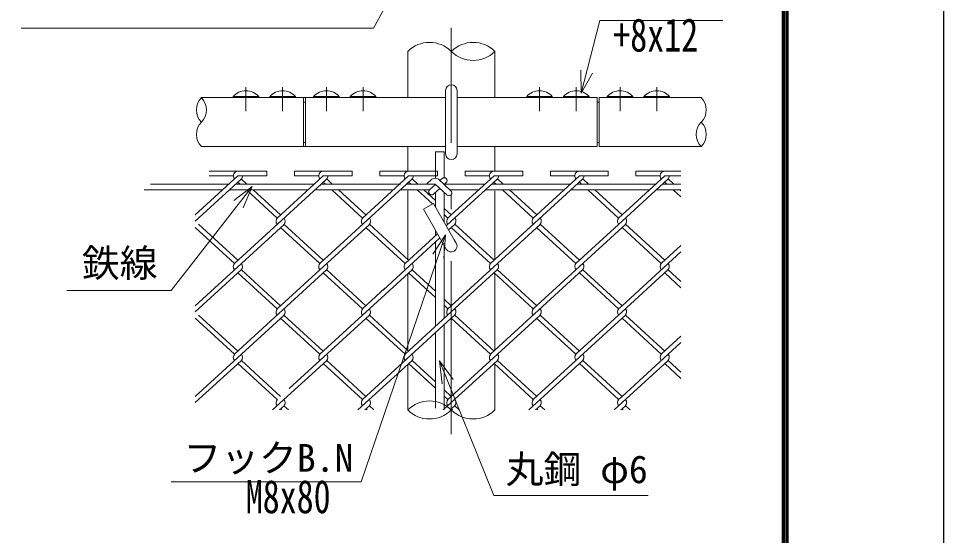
# Model space of a CAD drawing. Units: millimetres, scale not verified. Extents: x -4200 to 4200, y -2970 to 2970.
# Drawn here: x 2596 to 4200, y -1114 to -218 of the extents above; entities that cross this region are included whole.
import ezdxf
from ezdxf.enums import TextEntityAlignment as Align

# ---------------------------------------------------------------- set-up
doc = ezdxf.new("R2010")
doc.units = ezdxf.units.MM
doc.header["$LTSCALE"] = 10
doc.linetypes.add('USER2', pattern=[50.5, 30, -9, 2.5, -9])
for name, color, linetype, lineweight in [('0-4_D-STR-DIM', 7, 'Continuous', 13), ('0-A_D-STR-TXT', 7, 'Continuous', 13), ('0-C_D-TTL', 7, 'Continuous', 25), ('0-D_3', 3, 'Continuous', 13), ('0-E_26', 2, 'USER2', 13), ('0-F_1', 1, 'Continuous', 9), ('1-0_27', 7, 'Continuous', 13), ('1-1_28', 7, 'Continuous', 13), ('1-3_11', 59, 'Continuous', 9)]:
    doc.layers.add(name, color=color, linetype=linetype, lineweight=lineweight)
doc.styles.add('ＭＳ ゴシック', font='')
doc.styles.get('ＭＳ ゴシック').set_extended_font_data('MS Gothic')

msp = doc.modelspace()

# ---------------------------------------------------------------- linework, layer by layer
at = {"layer": '0-4_D-STR-DIM'}
for centre, start, end in [((3308.7, -312.84), 45.18146, 134.81854), ((3384.33, -312.84), 45.18146, 134.81854), ((3384.33, -236.73), 225.18146, 314.81854)]:
    msp.add_arc(centre, 53.65, start, end, dxfattribs=at)
at = {"layer": '0-C_D-TTL', "color": 2}
msp.add_lwpolyline([(-4200, 2970), (4200, 2970), (4200, -2970), (-4200, -2970)], close=True, dxfattribs=at)
at = {"layer": '0-C_D-TTL'}
for points in [[(-3930, 2750), (3930, 2750), (3930, -2750), (-3930, -2750)], [(-3927.5, 2747.5), (3927.5, 2747.5), (3927.5, -2747.5), (-3927.5, -2747.5)], [(-3925, 2745), (3925, 2745), (3925, -2745), (-3925, -2745)], [(-3922.5, 2742.5), (3922.5, 2742.5), (3922.5, -2742.5), (-3922.5, -2742.5)], [(-3920, 2740), (3920, 2740), (3920, -2740), (-3920, -2740)]]:
    msp.add_lwpolyline(points, close=True, dxfattribs=at)
at = {"layer": '0-D_3'}
for p, q in [((3336.51, -452.46), (3336.51, -342.46)), ((3356.51, -452.46), (3356.51, -342.46)), ((2968.06, -353.22), (3012.56, -353.22)), ((2968.06, -353.22), (2968.06, -354.96)), ((2968.06, -354.96), (3012.56, -354.96)), ((3012.56, -353.22), (3012.56, -354.96)), ((3031.7, -353.22), (3076.2, -353.22)), ((3031.7, -353.22), (3031.7, -354.96)), ((3031.7, -354.96), (3076.2, -354.96)), ((3076.2, -353.22), (3076.2, -354.96)), ((3090.19, -362.96), (3093.72, -362.96)), ((3107.71, -353.22), (3152.21, -353.22)), ((3107.71, -353.22), (3107.71, -354.96)), ((3107.71, -354.96), (3152.21, -354.96)), ((3152.21, -353.22), (3152.21, -354.96)), ((3171.35, -353.22), (3215.85, -353.22)), ((3171.35, -353.22), (3171.35, -354.96)), ((3171.35, -354.96), (3215.85, -354.96)), ((3215.85, -353.22), (3215.85, -354.96)), ((3521.67, -353.22), (3477.17, -353.22)), ((3477.17, -353.22), (3477.17, -354.96)), ((3521.67, -354.96), (3477.17, -354.96)), ((3521.67, -353.22), (3521.67, -354.96)), ((3585.31, -353.22), (3540.81, -353.22)), ((3540.81, -353.22), (3540.81, -354.96)), ((3585.31, -354.96), (3540.81, -354.96)), ((3585.31, -353.22), (3585.31, -354.96)), ((3602.84, -362.96), (3599.3, -362.96)), ((3661.33, -353.22), (3616.83, -353.22)), ((3616.83, -353.22), (3616.83, -354.96)), ((3661.33, -354.96), (3616.83, -354.96)), ((3661.33, -353.22), (3661.33, -354.96)), ((3724.97, -353.22), (3680.47, -353.22)), ((3680.47, -353.22), (3680.47, -354.96)), ((3724.97, -354.96), (3680.47, -354.96)), ((3724.97, -353.22), (3724.97, -354.96)), ((3090.19, -432.96), (3093.72, -432.96)), ((3602.84, -432.96), (3599.3, -432.96)), ((3319.01, -448.71), (3334.01, -448.71)), ((3319.01, -494.38), (3319.01, -448.71)), ((3334.01, -494.91), (3334.01, -448.71)), ((3312.8, -496.55), (3303.63, -504.96)), ((3324.06, -496.55), (3345.88, -516.55)), ((3330.76, -494.91), (3326.51, -498.8)), ((2824.6, -504.96), (2960.78, -504.96)), ((2913.18, -504.96), (2960.78, -504.96)), ((2972.62, -504.96), (3108.8, -504.96)), ((3120.64, -504.96), (3171.1, -504.96)), ((3120.64, -504.96), (3258.2, -504.96)), ((3153.6, -504.96), (3256.82, -504.96)), ((3268.66, -504.96), (3318.43, -504.96)), ((3270.04, -504.96), (3318.43, -504.96)), ((3319.11, -505.58), (3308.88, -514.96)), ((3326.51, -512.36), (3315.64, -522.33)), ((3318.43, -504.96), (3339.12, -523.92)), ((3333.23, -504.96), (3404.84, -504.96)), ((3337.51, -502.28), (3333.91, -505.58)), ((3334.6, -504.96), (3404.84, -504.96)), ((3416.68, -504.96), (3552.85, -504.96)), ((3416.68, -504.96), (3442.52, -504.96)), ((3564.7, -504.96), (3615.16, -504.96)), ((3564.7, -504.96), (3700.87, -504.96)), ((3712.71, -504.96), (3744.64, -504.96)), ((2813.69, -514.96), (2949.87, -514.96)), ((2912.31, -514.96), (2949.87, -514.96)), ((2961.71, -514.96), (3097.89, -514.96)), ((3109.73, -514.96), (3171.1, -514.96)), ((3109.73, -514.96), (3245.9, -514.96)), ((3153.6, -514.96), (3245.9, -514.96)), ((3257.75, -514.96), (3269.11, -514.96)), ((3257.75, -514.96), (3308.88, -514.96)), ((3280.95, -514.96), (3308.88, -514.96)), ((3319.01, -543.18), (3319.01, -519.24)), ((3334.01, -557.8), (3334.01, -519.24)), ((3344.14, -514.96), (3393.92, -514.96)), ((3344.14, -514.96), (3393.92, -514.96)), ((3405.76, -514.96), (3541.94, -514.96)), ((3405.76, -514.96), (3453.43, -514.96)), ((3553.78, -514.96), (3615.16, -514.96)), ((3553.78, -514.96), (3689.96, -514.96)), ((3701.8, -514.96), (3744.64, -514.96)), ((3298.03, -548.48), (3315.35, -538.48)), ((3315.35, -538.48), (3351.72, -601.48)), ((3319.01, -544.82), (3319.01, -544.05)), ((3298.03, -548.48), (3319.01, -584.82)), ((3334.01, -570.81), (3334.01, -557.8)), ((3318.76, -584.39), (3337.85, -617.46)), ((3319.01, -594.45), (3319.01, -584.82)), ((3319.01, -701.39), (3319.01, -605.3)), ((3334.01, -608.31), (3334.01, -607.91)), ((3351.72, -601.48), (3355.17, -607.46)), ((3334.01, -715.13), (3334.01, -610.81)), ((3319.01, -751.78), (3319.01, -701.39)), ((3334.01, -738.04), (3334.01, -715.13)), ((3334.01, -896.62), (3334.01, -748.89)), ((3319.01, -893.5), (3319.01, -762.63))]:
    msp.add_line(p, q, dxfattribs=at)
for centre, radius, start, end in [((3346.51, -342.46), 10, 0, 180), ((2990.31, -372.21), 29.25, 40.47549, 139.52451), ((3053.95, -372.21), 29.25, 40.47549, 139.52451), ((3129.96, -372.21), 29.25, 40.47549, 139.52451), ((3193.6, -372.21), 29.25, 40.47549, 139.52451), ((3499.42, -372.21), 29.25, 40.47549, 139.52451), ((3563.06, -372.21), 29.25, 40.47549, 139.52451), ((3639.08, -372.21), 29.25, 40.47549, 139.52451), ((3702.72, -372.21), 29.25, 40.47549, 139.52451), ((3346.51, -452.46), 10, 180, 0), ((3318.43, -502.7), 8.33, 47.5, 132.5), ((3334.14, -498.6), 5, 312.5, 132.5), ((3312.26, -518.64), 5, 132.5, 312.5), ((3342.5, -520.23), 5, 227.5, 47.5), ((3346.51, -612.46), 10, 210, 30)]:
    msp.add_arc(centre, radius, start, end, dxfattribs=at)
at = {"layer": '0-E_26'}
for p, q in [((3346.51, -938.29), (3346.51, -233.75)), ((2990.31, -336.74), (2990.31, -378.41)), ((3053.95, -336.74), (3053.95, -378.41)), ((3129.96, -336.74), (3129.96, -378.41)), ((3193.6, -336.74), (3193.6, -378.41)), ((3499.42, -336.74), (3499.42, -378.41)), ((3563.06, -336.74), (3563.06, -378.41)), ((3639.08, -336.74), (3639.08, -378.41)), ((3702.72, -336.74), (3702.72, -378.41))]:
    msp.add_line(p, q, dxfattribs=at)
at = {"layer": '0-F_1'}
for p, q in [((3270.89, -274.78), (3270.89, -354.96)), ((3422.14, -274.78), (3422.14, -354.96)), ((3336.51, -354.96), (2913.18, -354.96)), ((3090.19, -354.96), (3090.19, -439.96)), ((3093.72, -354.96), (3093.72, -439.96)), ((3599.3, -354.96), (3356.51, -354.96)), ((3599.3, -354.96), (3599.3, -439.96)), ((3779.85, -354.96), (3602.84, -354.96)), ((3602.84, -354.96), (3602.84, -439.96)), ((3336.51, -439.96), (2913.18, -439.96)), ((3270.89, -439.96), (3270.89, -482.58)), ((3599.3, -439.96), (3356.51, -439.96)), ((3422.14, -439.96), (3422.14, -482.58)), ((3779.85, -439.96), (3602.84, -439.96)), ((3270.89, -502.91), (3270.89, -504.96)), ((3422.14, -502.91), (3422.14, -504.96)), ((3270.89, -516.58), (3270.89, -635.59)), ((3422.14, -516.31), (3422.14, -635.59)), ((3270.89, -660.25), (3270.89, -792.92)), ((3422.14, -660.25), (3422.14, -792.92)), ((3270.89, -817.58), (3270.89, -896.62)), ((3422.14, -817.58), (3422.14, -896.62))]:
    msp.add_line(p, q, dxfattribs=at)
at = {"layer": '1-0_27'}
for centre, radius, start, end in [((2934.56, -376.21), 30.15, 135.18146, 224.81854), ((2891.79, -376.21), 30.15, 315.18146, 44.81854), ((3758.46, -376.21), 30.15, 315.18146, 44.81854), ((2934.56, -418.71), 30.15, 135.18146, 224.81854), ((3801.23, -418.71), 30.15, 135.18146, 224.81854), ((3758.46, -418.71), 30.15, 315.18146, 44.81854), ((3308.7, -934.68), 53.65, 45.18146, 134.81854), ((3308.7, -858.57), 53.65, 225.18146, 314.81854), ((3384.33, -858.57), 53.65, 225.18146, 314.81854)]:
    msp.add_arc(centre, radius, start, end, dxfattribs=at)
at = {"layer": '1-1_28'}
for p, q in [((3571.41, -347.16), (3571.11, -307.16)), ((3571.41, -347.16), (3591.15, -312.37)), ((3001.18, -508.97), (2969.28, -533.11)), ((3001.18, -508.97), (2985.62, -545.82)), ((3336.46, -593.15), (3190.19, -1021.02)), ((3336.46, -593.15), (3314.17, -626.36)), ((3336.46, -593.15), (3333.76, -633.06)), ((3325.74, -811.66), (3420.43, -1044.97)), ((3325.74, -811.66), (3349.86, -843.57)), ((3325.74, -811.66), (3330.67, -851.36)), ((3190.19, -1021.02), (2860.8, -1021.02)), ((3420.43, -1044.97), (3688, -1044.97))]:
    msp.add_line(p, q, dxfattribs=at)
for points in [[(3289.96, -90.97), (3211.5, -234.76), (2600.34, -234.76)], [(3571.41, -347.16), (3604.19, -221.1), (3817.55, -221.1)], [(3001.18, -508.97), (2860.76, -689.39), (2679.89, -689.39)]]:
    msp.add_lwpolyline(points, dxfattribs=at)
at = {"layer": '1-3_11'}
for p, q in [((2902.46, -558.4), (2976.47, -490.58)), ((2902.46, -569.25), (2981.87, -496.48)), ((2976.47, -482.58), (2926.47, -482.58)), ((2968.47, -490.58), (2926.47, -490.58)), ((2976.47, -482.58), (3026.47, -482.58)), ((2976.47, -490.58), (3026.47, -490.58)), ((2982.36, -495.99), (2992.15, -504.96)), ((3026.47, -490.58), (3026.47, -482.58)), ((3074.48, -490.58), (3074.48, -482.58)), ((3124.48, -482.58), (3074.48, -482.58)), ((3116.48, -490.58), (3074.48, -490.58)), ((3108.8, -504.96), (3124.48, -490.58)), ((3120.64, -504.96), (3129.89, -496.48)), ((3124.48, -482.58), (3174.48, -482.58)), ((3124.48, -490.58), (3174.48, -490.58)), ((3130.38, -495.99), (3140.17, -504.96)), ((3174.48, -490.58), (3174.48, -482.58)), ((3222.5, -490.58), (3222.5, -482.58)), ((3272.5, -482.58), (3222.5, -482.58)), ((3264.5, -490.58), (3222.5, -490.58)), ((3256.82, -504.96), (3272.5, -490.58)), ((3268.66, -504.96), (3277.91, -496.48)), ((3272.5, -482.58), (3322.5, -482.58)), ((3272.5, -490.58), (3322.5, -490.58)), ((3278.4, -495.99), (3288.19, -504.96)), ((3322.5, -490.58), (3322.5, -482.58)), ((3346.51, -558.4), (3420.52, -490.58)), ((3346.51, -569.25), (3425.93, -496.48)), ((3370.52, -490.58), (3370.52, -482.58)), ((3420.52, -482.58), (3370.52, -482.58)), ((3412.52, -490.58), (3370.52, -490.58)), ((3415.12, -642.02), (3573.95, -496.48)), ((3420.52, -482.58), (3470.52, -482.58)), ((3420.52, -490.58), (3470.52, -490.58)), ((3426.42, -495.99), (3436.21, -504.96)), ((3470.52, -490.58), (3470.52, -482.58)), ((3488.61, -563.82), (3568.54, -490.58)), ((3518.54, -490.58), (3518.54, -482.58)), ((3568.54, -482.58), (3518.54, -482.58)), ((3560.54, -490.58), (3518.54, -490.58)), ((3568.54, -482.58), (3618.54, -482.58)), ((3568.54, -490.58), (3618.54, -490.58)), ((3574.44, -495.99), (3584.23, -504.96)), ((3618.54, -490.58), (3618.54, -482.58)), ((3642.55, -558.4), (3716.56, -490.58)), ((3642.55, -569.25), (3721.96, -496.48)), ((3666.56, -490.58), (3666.56, -482.58)), ((3716.56, -482.58), (3666.56, -482.58)), ((3708.56, -490.58), (3666.56, -490.58)), ((3716.56, -482.58), (3744.64, -482.58)), ((3716.56, -490.58), (3744.64, -490.58)), ((3722.46, -495.99), (3732.25, -504.96)), ((2971.06, -642.02), (3120.64, -504.96)), ((2976.44, -501.41), (2980.31, -504.96)), ((3044.56, -563.82), (3108.8, -504.96)), ((3119.08, -642.02), (3268.66, -504.96)), ((3124.46, -501.41), (3128.33, -504.96)), ((3192.58, -563.82), (3256.82, -504.96)), ((3272.48, -501.41), (3276.35, -504.96)), ((3420.5, -501.41), (3424.37, -504.96)), ((3568.52, -501.41), (3572.39, -504.96)), ((3716.54, -501.41), (3720.4, -504.96)), ((2991.22, -514.96), (3044.6, -563.87)), ((3003.07, -514.96), (3050.48, -558.4)), ((3139.24, -514.96), (3192.62, -563.87)), ((3151.08, -514.96), (3198.49, -558.4)), ((3287.26, -514.96), (3313.87, -539.34)), ((3299.1, -514.96), (3319.01, -533.2)), ((3435.28, -514.96), (3488.66, -563.87)), ((3447.12, -514.96), (3494.53, -558.4)), ((3583.3, -514.96), (3636.67, -563.87)), ((3595.14, -514.96), (3642.55, -558.4)), ((3731.32, -514.96), (3744.64, -527.17)), ((3743.16, -514.96), (3744.64, -516.31)), ((3318.06, -543.18), (3319.4, -544.4)), ((3334.01, -546.94), (3346.51, -558.4)), ((3334.01, -557.8), (3340.64, -563.87)), ((3340.59, -563.82), (3346.51, -558.4)), ((3636.63, -563.82), (3642.55, -558.4)), ((2902.46, -715.73), (3056.4, -574.67)), ((2908.35, -574.65), (2976.47, -637.07)), ((3044.27, -721.42), (3204.41, -574.67)), ((3056.35, -574.63), (3124.48, -637.07)), ((3204.37, -574.63), (3272.5, -637.07)), ((3337.75, -577.28), (3346.51, -569.25)), ((3346.51, -580.1), (3352.43, -574.67)), ((3346.51, -715.73), (3500.45, -574.67)), ((3352.41, -574.65), (3420.52, -637.07)), ((3500.41, -574.63), (3568.54, -637.07)), ((3563.14, -642.02), (3642.55, -569.25)), ((3642.55, -580.1), (3648.47, -574.67)), ((3648.45, -574.65), (3716.56, -637.07)), ((2902.46, -580.1), (2970.55, -642.49)), ((3050.95, -580.53), (3118.61, -642.53)), ((3198.97, -580.53), (3266.61, -642.51)), ((3267.1, -642.02), (3322.65, -591.12)), ((3341.85, -584.38), (3346.51, -580.1)), ((3346.51, -580.1), (3414.6, -642.49)), ((3488.61, -721.16), (3642.55, -580.1)), ((3495, -580.53), (3562.67, -642.53)), ((3642.55, -580.1), (3710.64, -642.49)), ((3228.08, -688.63), (3326.74, -598.22)), ((3642.55, -715.73), (3744.64, -622.18)), ((3711.15, -642.02), (3744.64, -611.33)), ((2902.46, -726.59), (2981.87, -653.82)), ((2971.06, -799.35), (3129.89, -653.82)), ((2982.39, -653.34), (3050.48, -715.73)), ((3118.56, -799.83), (3278.42, -653.34)), ((3130.41, -653.34), (3198.49, -715.73)), ((3130.41, -653.34), (3198.49, -715.73)), ((3267.1, -653.82), (3266.58, -653.34)), ((3278.42, -642.49), (3277.91, -642.02)), ((3278.42, -653.34), (3319.01, -690.54)), ((3346.51, -726.59), (3425.93, -653.82)), ((3415.12, -799.35), (3573.95, -653.82)), ((3426.44, -653.34), (3494.53, -715.73)), ((3574.46, -653.34), (3642.55, -715.73)), ((3642.55, -726.59), (3721.96, -653.82)), ((3722.48, -653.34), (3744.64, -673.65)), ((2976.47, -658.77), (3044.58, -721.18)), ((3124.48, -658.77), (3192.6, -721.18)), ((3124.48, -658.77), (3192.57, -721.16)), ((3272.5, -658.77), (3319.01, -701.39)), ((3420.52, -658.77), (3488.63, -721.18)), ((3568.54, -658.77), (3636.63, -721.16)), ((3716.56, -658.77), (3744.64, -684.5)), ((3192.58, -721.16), (3231.47, -685.52)), ((3334.01, -704.28), (3346.51, -715.73)), ((3334.01, -715.13), (3340.59, -721.16)), ((3340.59, -721.16), (3346.51, -715.73)), ((3636.63, -721.16), (3642.55, -715.73)), ((2902.46, -873.07), (3056.4, -732.01)), ((2902.46, -737.44), (2970.55, -799.83)), ((2908.35, -731.99), (2976.47, -794.4)), ((3056.35, -731.97), (3124.48, -794.4)), ((3065.48, -859.33), (3204.41, -732.01)), ((3192.55, -878.52), (3346.51, -737.44)), ((3204.37, -731.97), (3272.5, -794.4)), ((3267.1, -799.35), (3346.51, -726.59)), ((3346.51, -737.44), (3352.43, -732.01)), ((3346.51, -873.07), (3500.45, -732.01)), ((3346.51, -737.44), (3414.6, -799.83)), ((3352.41, -731.99), (3420.52, -794.4)), ((3489.13, -878.02), (3642.55, -737.44)), ((3500.41, -731.97), (3568.54, -794.4)), ((3563.14, -799.35), (3642.55, -726.59)), ((3642.55, -737.44), (3648.47, -732.01)), ((3642.55, -737.44), (3710.64, -799.83)), ((3648.45, -731.99), (3716.56, -794.4)), ((3050.95, -737.87), (3118.59, -799.85)), ((3198.97, -737.87), (3266.61, -799.85)), ((3495, -737.87), (3562.64, -799.85)), ((3711.15, -799.35), (3744.64, -768.67)), ((3642.55, -873.07), (3744.64, -779.52)), ((2902.46, -883.92), (2981.87, -811.15)), ((2976.47, -816.1), (3044.58, -878.52)), ((2982.39, -810.68), (3050.48, -873.07)), ((3036.61, -896.62), (3130.4, -810.68)), ((3124.48, -816.1), (3192.62, -878.54)), ((3130.41, -810.68), (3198.49, -873.07)), ((3184.63, -896.62), (3277.91, -811.15)), ((3272.5, -816.1), (3319.01, -858.72)), ((3278.42, -810.68), (3319.01, -847.87)), ((3346.51, -883.92), (3425.93, -811.15)), ((3420.52, -816.1), (3488.63, -878.52)), ((3426.44, -810.68), (3494.53, -873.07)), ((3480.67, -896.62), (3574.46, -810.68)), ((3568.54, -816.1), (3636.63, -878.5)), ((3574.46, -810.68), (3642.55, -873.07)), ((3642.55, -883.92), (3721.96, -811.15)), ((3716.56, -816.1), (3744.64, -841.84)), ((3722.48, -810.68), (3744.64, -830.99)), ((3334.01, -861.62), (3346.51, -873.07)), ((3334.01, -872.47), (3340.61, -878.52)), ((3340.59, -878.5), (3346.51, -873.07)), ((3636.63, -878.5), (3642.55, -873.07)), ((3048.46, -896.62), (3056.4, -889.35)), ((3050.95, -895.2), (3052.5, -896.62)), ((3056.35, -889.3), (3064.34, -896.62)), ((3196.47, -896.62), (3204.41, -889.35)), ((3198.49, -894.77), (3200.51, -896.62)), ((3204.37, -889.3), (3212.36, -896.62)), ((3332.65, -896.62), (3346.51, -883.92)), ((3346.51, -894.77), (3352.43, -889.35)), ((3352.41, -889.33), (3360.37, -896.62)), ((3492.51, -896.62), (3500.45, -889.35)), ((3495, -895.2), (3496.55, -896.62)), ((3500.41, -889.3), (3508.39, -896.62)), ((3628.69, -896.62), (3642.55, -883.92)), ((3642.55, -894.77), (3648.47, -889.35)), ((3648.45, -889.33), (3656.41, -896.62))]:
    msp.add_line(p, q, dxfattribs=at)
for points in [[(3344.49, -896.62), (3346.51, -894.77), (3348.53, -896.62)], [(3640.53, -896.62), (3642.55, -894.77), (3644.57, -896.62)]]:
    msp.add_lwpolyline(points, dxfattribs=at)
for centre, start, end in [((2976.47, -490.58), 90, 222.5), ((2976.47, -490.58), 312.5, 0), ((3124.48, -490.58), 90, 222.5), ((3124.48, -490.58), 312.5, 0), ((3272.5, -490.58), 90, 222.5), ((3272.5, -490.58), 312.5, 0), ((3420.52, -490.58), 90, 222.5), ((3420.52, -490.58), 312.5, 0), ((3568.54, -490.58), 90, 222.5), ((3568.54, -490.58), 312.5, 0), ((3716.56, -490.58), 90, 222.5), ((3716.56, -490.58), 312.5, 0), ((3050.48, -569.25), 132.5, 222.5), ((3050.48, -569.25), 132.5, 222.5), ((3050.48, -569.25), 312.5, 42.5), ((3050.48, -569.25), 312.5, 42.5), ((3198.49, -569.25), 132.5, 222.5), ((3198.49, -569.25), 132.5, 222.5), ((3198.49, -569.25), 312.5, 42.5), ((3198.49, -569.25), 312.5, 42.5), ((3346.51, -569.25), 132.5, 222.5), ((3346.51, -569.25), 312.5, 42.5), ((3494.53, -569.25), 132.5, 222.5), ((3494.53, -569.25), 132.5, 222.5), ((3494.53, -569.25), 312.5, 42.5), ((3494.53, -569.25), 312.5, 42.5), ((3642.55, -569.25), 132.5, 222.5), ((3642.55, -569.25), 312.5, 42.5), ((2976.47, -647.92), 132.5, 222.5), ((2976.47, -647.92), 312.5, 42.5), ((3124.48, -647.92), 132.5, 222.5), ((3124.48, -647.92), 312.5, 42.5), ((3272.5, -647.92), 132.5, 227.5), ((3272.5, -647.92), 312.5, 47.5), ((3420.52, -647.92), 132.5, 222.5), ((3420.52, -647.92), 312.5, 42.5), ((3568.54, -647.92), 132.5, 222.5), ((3568.54, -647.92), 312.5, 42.5), ((3716.56, -647.92), 132.5, 222.5), ((3716.56, -647.92), 312.5, 42.5), ((3050.48, -726.59), 132.5, 222.5), ((3050.48, -726.59), 132.5, 222.5), ((3050.48, -726.59), 312.5, 42.5), ((3050.48, -726.59), 312.5, 42.5), ((3198.49, -726.59), 132.5, 222.5), ((3198.49, -726.59), 132.5, 222.5), ((3198.49, -726.59), 312.5, 42.5), ((3198.49, -726.59), 312.5, 42.5), ((3346.51, -726.59), 132.5, 222.5), ((3346.51, -726.59), 312.5, 42.5), ((3494.53, -726.59), 132.5, 222.5), ((3494.53, -726.59), 132.5, 222.5), ((3494.53, -726.59), 312.5, 42.5), ((3494.53, -726.59), 312.5, 42.5), ((3642.55, -726.59), 132.5, 222.5), ((3642.55, -726.59), 312.5, 42.5), ((2976.47, -805.25), 132.5, 222.5), ((2976.47, -805.25), 312.5, 42.5), ((3124.48, -805.25), 132.5, 222.5), ((3124.48, -805.25), 312.5, 42.5), ((3272.5, -805.25), 132.5, 222.5), ((3272.5, -805.25), 312.5, 42.5), ((3420.52, -805.25), 132.5, 222.5), ((3420.52, -805.25), 312.5, 42.5), ((3568.54, -805.25), 132.5, 222.5), ((3568.54, -805.25), 312.5, 42.5), ((3716.56, -805.25), 132.5, 222.5), ((3716.56, -805.25), 312.5, 42.5), ((3050.48, -883.92), 132.5, 222.5), ((3050.48, -883.92), 132.5, 222.5), ((3050.48, -883.92), 312.5, 42.5), ((3050.48, -883.92), 312.5, 42.5), ((3198.49, -883.92), 132.5, 222.5), ((3198.49, -883.92), 132.5, 222.5), ((3198.49, -883.92), 312.5, 42.5), ((3198.49, -883.92), 312.5, 42.5), ((3346.51, -883.92), 132.5, 222.5), ((3346.51, -883.92), 312.5, 42.5), ((3494.53, -883.92), 132.5, 222.5), ((3494.53, -883.92), 132.5, 222.5), ((3494.53, -883.92), 312.5, 42.5), ((3494.53, -883.92), 312.5, 42.5), ((3642.55, -883.92), 132.5, 222.5), ((3642.55, -883.92), 312.5, 42.5)]:
    msp.add_arc(centre, 8, start, end, dxfattribs=at)

# ---------------------------------------------------------------- texts
at = {"layer": '0-A_D-STR-TXT', "style": 'ＭＳ ゴシック'}
for s, p in [('鉄線', (2705.81, -680.28)), ('フックB.N', (2881.85, -1018.11)), ('丸鋼 φ6', (3440.82, -1037.87))]:
    msp.add_text(s, height=48.09, dxfattribs=at).set_placement(p, align=Align.BOTTOM_LEFT)
at = {"layer": '1-1_28', "style": 'ＭＳ ゴシック', "width": 0.75}
for s, p in [('+8x12', (3627.32, -292.4)), ('M8x80', (2990, -1092.91))]:
    msp.add_text(s, height=57.7, dxfattribs=at).set_placement(p, align=Align.BOTTOM_LEFT)

doc.saveas('drawing.dxf')
